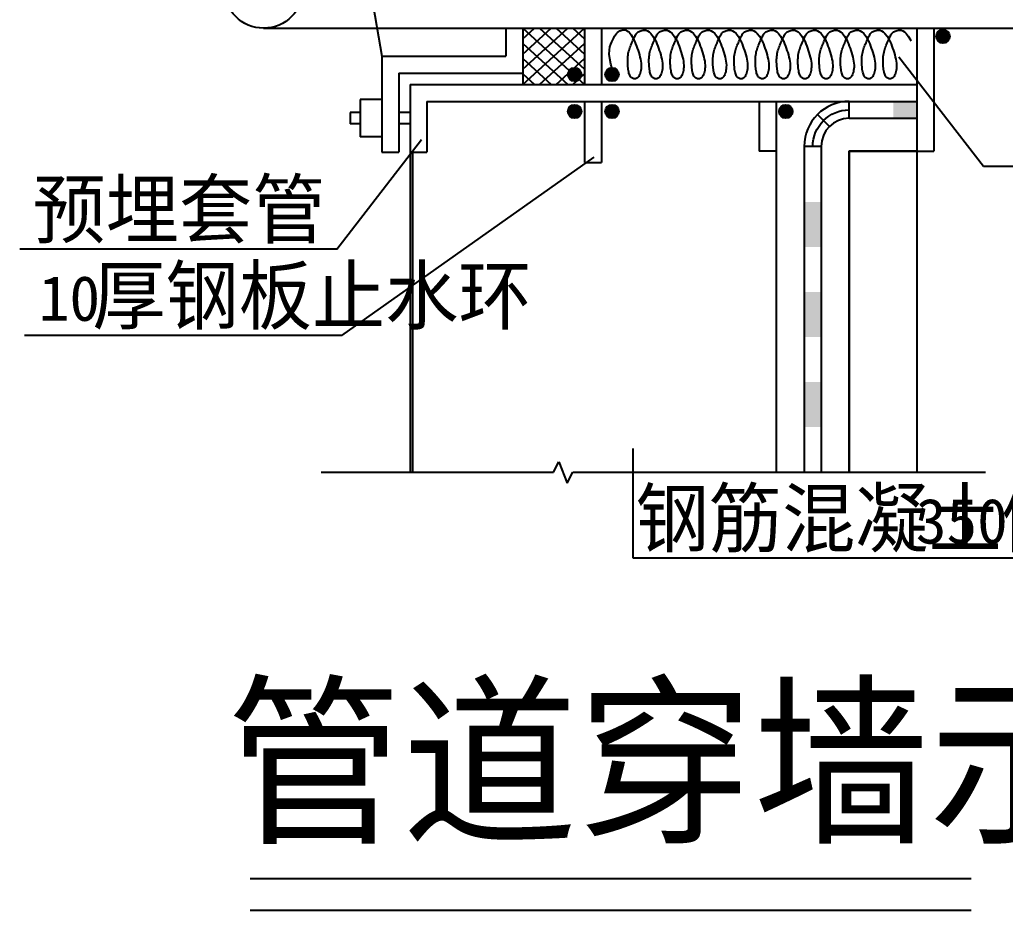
# Model space of a CAD drawing. Header units: metres. Extents: x 3353978 to 3369669, y 2252003 to 2265270.
# Drawn here: x 3354995 to 3363746, y 2252003 to 2259911 of the extents above; entities that cross this region are included whole.
import ezdxf

# ---------------------------------------------------------------- set-up
doc = ezdxf.new("R2010")
doc.units = ezdxf.units.M

msp = doc.modelspace()

# ---------------------------------------------------------------- linework, layer by layer
for p, q in [((3357713.8, 2262486.06), (3358210.58, 2259586.36)), ((3357160.58, 2259836.36), (3364260.58, 2259836.36)), ((3357160.58, 2259836.36), (3359460.58, 2259836.36)), ((3359310.58, 2259836.36), (3359310.58, 2259586.36)), ((3359460.58, 2259471.51), (3359861.92, 2259836.36)), ((3359460.58, 2259606.65), (3359713.26, 2259836.36)), ((3359460.58, 2259741.8), (3359564.6, 2259836.36)), ((3359460.58, 2259836.36), (3360010.58, 2259336.36)), ((3359460.58, 2259336.36), (3360010.58, 2259836.36)), ((3359460.58, 2259836.36), (3359460.58, 2259336.36)), ((3359609.24, 2259836.36), (3360010.58, 2259471.51)), ((3359757.9, 2259836.36), (3360010.58, 2259606.65)), ((3359906.57, 2259836.36), (3360010.58, 2259741.8)), ((3360010.58, 2259836.36), (3360010.58, 2259336.36)), ((3360160.58, 2259836.36), (3360160.58, 2259336.36)), ((3362960.58, 2259836.36), (3362960.58, 2255894.03)), ((3363110.58, 2259836.36), (3363110.58, 2258743.68)), ((3363131.78, 2259763.03), (3363251.96, 2259763.03)), ((3363131.78, 2259763.03), (3363131.78, 2259763.03)), ((3363131.99, 2259768.03), (3363251.75, 2259768.03)), ((3363132.62, 2259773.03), (3363251.12, 2259773.03)), ((3363133.69, 2259778.03), (3363250.06, 2259778.03)), ((3363135.21, 2259783.03), (3363248.53, 2259783.03)), ((3363137.23, 2259788.03), (3363246.51, 2259788.03)), ((3363139.81, 2259793.03), (3363243.94, 2259793.03)), ((3363143.03, 2259798.03), (3363240.72, 2259798.03)), ((3363147.03, 2259803.03), (3363236.71, 2259803.03)), ((3363152.05, 2259808.03), (3363231.69, 2259808.03)), ((3363158.55, 2259813.03), (3363225.2, 2259813.03)), ((3363167.67, 2259818.03), (3363216.07, 2259818.03)), ((3359460.58, 2259701.21), (3359861.92, 2259336.36)), ((3359609.24, 2259336.36), (3360010.58, 2259701.21)), ((3363131.99, 2259758.03), (3363251.75, 2259758.03)), ((3363132.62, 2259753.03), (3363251.12, 2259753.03)), ((3363133.69, 2259748.03), (3363250.06, 2259748.03)), ((3363135.21, 2259743.03), (3363248.53, 2259743.03)), ((3363137.23, 2259738.03), (3363246.51, 2259738.03)), ((3363139.81, 2259733.03), (3363243.94, 2259733.03)), ((3363143.03, 2259728.03), (3363240.72, 2259728.03)), ((3363147.03, 2259723.03), (3363236.71, 2259723.03)), ((3363152.05, 2259718.03), (3363231.69, 2259718.03)), ((3363158.55, 2259713.03), (3363225.2, 2259713.03)), ((3363167.67, 2259708.03), (3363216.07, 2259708.03)), ((3358210.58, 2259586.36), (3359310.58, 2259586.36)), ((3358210.58, 2259586.36), (3358210.58, 2258736.36)), ((3359460.58, 2259566.07), (3359713.26, 2259336.36)), ((3359757.9, 2259336.36), (3360010.58, 2259566.07)), ((3363552.15, 2258606.77), (3362801.12, 2259580.21)), ((3358360.58, 2259436.36), (3359460.58, 2259436.36)), ((3358360.58, 2259436.36), (3358360.58, 2258736.36)), ((3359460.58, 2259430.92), (3359564.6, 2259336.36)), ((3359861.24, 2259425.1), (3359981.42, 2259425.1)), ((3359861.24, 2259425.1), (3359861.24, 2259425.1)), ((3359861.45, 2259430.1), (3359981.21, 2259430.1)), ((3359861.45, 2259420.1), (3359981.21, 2259420.1)), ((3359862.08, 2259435.1), (3359980.58, 2259435.1)), ((3359862.08, 2259415.1), (3359980.58, 2259415.1)), ((3359863.15, 2259440.1), (3359979.52, 2259440.1)), ((3359864.67, 2259445.1), (3359977.99, 2259445.1)), ((3359866.69, 2259450.1), (3359975.97, 2259450.1)), ((3359869.27, 2259455.1), (3359973.39, 2259455.1)), ((3359872.49, 2259460.1), (3359970.17, 2259460.1)), ((3359876.49, 2259465.1), (3359966.17, 2259465.1)), ((3359881.51, 2259470.1), (3359961.15, 2259470.1)), ((3359888.01, 2259475.1), (3359954.66, 2259475.1)), ((3359897.13, 2259480.1), (3359945.53, 2259480.1)), ((3359906.57, 2259336.36), (3360010.58, 2259430.92)), ((3360194.13, 2259425.1), (3360194.13, 2259425.1)), ((3360194.13, 2259425.1), (3360314.3, 2259425.1)), ((3360194.34, 2259430.1), (3360314.09, 2259430.1)), ((3360194.34, 2259420.1), (3360314.09, 2259420.1)), ((3360194.96, 2259435.1), (3360313.46, 2259435.1)), ((3360194.96, 2259415.1), (3360313.46, 2259415.1)), ((3360196.03, 2259440.1), (3360312.4, 2259440.1)), ((3360197.55, 2259445.1), (3360310.88, 2259445.1)), ((3360199.57, 2259450.1), (3360308.86, 2259450.1)), ((3360202.15, 2259455.1), (3360306.28, 2259455.1)), ((3360205.37, 2259460.1), (3360303.06, 2259460.1)), ((3360209.38, 2259465.1), (3360299.05, 2259465.1)), ((3360214.4, 2259470.1), (3360294.03, 2259470.1)), ((3360220.89, 2259475.1), (3360287.54, 2259475.1)), ((3360230.02, 2259480.1), (3360278.41, 2259480.1)), ((3358460.58, 2259336.36), (3362960.58, 2259336.36)), ((3358460.58, 2259336.36), (3358460.58, 2255894.03)), ((3359863.15, 2259410.1), (3359979.52, 2259410.1)), ((3359864.67, 2259405.1), (3359977.99, 2259405.1)), ((3359866.69, 2259400.1), (3359975.97, 2259400.1)), ((3359869.27, 2259395.1), (3359973.39, 2259395.1)), ((3359872.49, 2259390.1), (3359970.17, 2259390.1)), ((3359876.49, 2259385.1), (3359966.17, 2259385.1)), ((3359881.51, 2259380.1), (3359961.15, 2259380.1)), ((3359888.01, 2259375.1), (3359954.66, 2259375.1)), ((3359897.13, 2259370.1), (3359945.53, 2259370.1)), ((3360196.03, 2259410.1), (3360312.4, 2259410.1)), ((3360197.55, 2259405.1), (3360310.88, 2259405.1)), ((3360199.57, 2259400.1), (3360308.86, 2259400.1)), ((3360202.15, 2259395.1), (3360306.28, 2259395.1)), ((3360205.37, 2259390.1), (3360303.06, 2259390.1)), ((3360209.38, 2259385.1), (3360299.05, 2259385.1)), ((3360214.4, 2259380.1), (3360294.03, 2259380.1)), ((3360220.89, 2259375.1), (3360287.54, 2259375.1)), ((3360230.02, 2259370.1), (3360278.41, 2259370.1)), ((3358210.58, 2259202.45), (3358018.66, 2259202.45)), ((3358018.66, 2259202.45), (3358018.66, 2258870.27)), ((3358610.58, 2259186.36), (3362960.58, 2259186.36)), ((3358610.58, 2259186.36), (3358610.58, 2258736.36)), ((3359897.13, 2259151.87), (3359945.53, 2259151.87)), ((3360010.58, 2259186.36), (3360010.58, 2258642.43)), ((3360160.58, 2259186.36), (3360160.58, 2258642.43)), ((3360230.02, 2259151.87), (3360278.41, 2259151.87)), ((3361560.58, 2259186.36), (3361560.58, 2258743.68)), ((3361710.58, 2259186.36), (3361710.58, 2255894.03)), ((3361773.14, 2259151.87), (3361821.54, 2259151.87)), ((3362360.58, 2259036.36), (3362360.58, 2259186.36)), ((3362360.58, 2259186.36), (3362960.58, 2259186.36)), ((3358018.66, 2259086.36), (3357927.75, 2259086.36)), ((3357927.75, 2259086.36), (3357927.75, 2258986.36)), ((3358460.58, 2259086.36), (3358360.58, 2259086.36)), ((3359861.24, 2259096.87), (3359861.24, 2259096.87)), ((3359861.24, 2259096.87), (3359981.42, 2259096.87)), ((3359861.45, 2259101.87), (3359981.21, 2259101.87)), ((3359861.45, 2259091.87), (3359981.21, 2259091.87)), ((3359862.08, 2259106.87), (3359980.58, 2259106.87)), ((3359862.08, 2259086.87), (3359980.58, 2259086.87)), ((3359863.15, 2259111.87), (3359979.52, 2259111.87)), ((3359863.15, 2259081.87), (3359979.52, 2259081.87)), ((3359864.67, 2259116.87), (3359977.99, 2259116.87)), ((3359864.67, 2259076.87), (3359977.99, 2259076.87)), ((3359866.69, 2259121.87), (3359975.97, 2259121.87)), ((3359866.69, 2259071.87), (3359975.97, 2259071.87)), ((3359869.27, 2259126.87), (3359973.39, 2259126.87)), ((3359869.27, 2259066.87), (3359973.39, 2259066.87)), ((3359872.49, 2259131.87), (3359970.17, 2259131.87)), ((3359876.49, 2259136.87), (3359966.17, 2259136.87)), ((3359881.51, 2259141.87), (3359961.15, 2259141.87)), ((3359888.01, 2259146.87), (3359954.66, 2259146.87)), ((3360194.13, 2259096.87), (3360314.3, 2259096.87)), ((3360194.13, 2259096.87), (3360194.13, 2259096.87)), ((3360194.34, 2259101.87), (3360314.09, 2259101.87)), ((3360194.34, 2259091.87), (3360314.09, 2259091.87)), ((3360194.96, 2259106.87), (3360313.46, 2259106.87)), ((3360194.96, 2259086.87), (3360313.46, 2259086.87)), ((3360196.03, 2259111.87), (3360312.4, 2259111.87)), ((3360196.03, 2259081.87), (3360312.4, 2259081.87)), ((3360197.55, 2259116.87), (3360310.88, 2259116.87)), ((3360197.55, 2259076.87), (3360310.88, 2259076.87)), ((3360199.57, 2259121.87), (3360308.86, 2259121.87)), ((3360199.57, 2259071.87), (3360308.86, 2259071.87)), ((3360202.15, 2259126.87), (3360306.28, 2259126.87)), ((3360202.15, 2259066.87), (3360306.28, 2259066.87)), ((3360205.37, 2259131.87), (3360303.06, 2259131.87)), ((3360209.38, 2259136.87), (3360299.05, 2259136.87)), ((3360214.4, 2259141.87), (3360294.03, 2259141.87)), ((3360220.89, 2259146.87), (3360287.54, 2259146.87)), ((3361737.25, 2259096.87), (3361737.25, 2259096.87)), ((3361737.25, 2259096.87), (3361857.43, 2259096.87)), ((3361737.46, 2259101.87), (3361857.22, 2259101.87)), ((3361737.46, 2259091.87), (3361857.22, 2259091.87)), ((3361738.09, 2259106.87), (3361856.59, 2259106.87)), ((3361738.09, 2259086.87), (3361856.59, 2259086.87)), ((3361739.16, 2259111.87), (3361855.53, 2259111.87)), ((3361739.16, 2259081.87), (3361855.53, 2259081.87)), ((3361740.68, 2259116.87), (3361854, 2259116.87)), ((3361740.68, 2259076.87), (3361854, 2259076.87)), ((3361742.7, 2259121.87), (3361851.98, 2259121.87)), ((3361742.7, 2259071.87), (3361851.98, 2259071.87)), ((3361745.28, 2259126.87), (3361849.4, 2259126.87)), ((3361745.28, 2259066.87), (3361849.4, 2259066.87)), ((3361748.5, 2259131.87), (3361846.18, 2259131.87)), ((3361752.5, 2259136.87), (3361842.18, 2259136.87)), ((3361757.52, 2259141.87), (3361837.16, 2259141.87)), ((3361764.02, 2259146.87), (3361830.67, 2259146.87)), ((3362183.81, 2258963.14), (3362077.74, 2259069.2)), ((3358018.66, 2258986.36), (3357927.75, 2258986.36)), ((3358460.58, 2258986.36), (3358360.58, 2258986.36)), ((3359872.49, 2259061.87), (3359970.17, 2259061.87)), ((3359876.49, 2259056.87), (3359966.17, 2259056.87)), ((3359881.51, 2259051.87), (3359961.15, 2259051.87)), ((3359888.01, 2259046.87), (3359954.66, 2259046.87)), ((3359897.13, 2259041.87), (3359945.53, 2259041.87)), ((3360205.37, 2259061.87), (3360303.06, 2259061.87)), ((3360209.38, 2259056.87), (3360299.05, 2259056.87)), ((3360214.4, 2259051.87), (3360294.03, 2259051.87)), ((3360220.89, 2259046.87), (3360287.54, 2259046.87)), ((3360230.02, 2259041.87), (3360278.41, 2259041.87)), ((3361748.5, 2259061.87), (3361846.18, 2259061.87)), ((3361752.5, 2259056.87), (3361842.18, 2259056.87)), ((3361757.52, 2259051.87), (3361837.16, 2259051.87)), ((3361764.02, 2259046.87), (3361830.67, 2259046.87)), ((3361773.14, 2259041.87), (3361821.54, 2259041.87)), ((3362360.58, 2259036.36), (3362960.58, 2259036.36)), ((3357811.52, 2257873.4), (3358562.55, 2258846.84)), ((3358210.58, 2258870.27), (3358018.66, 2258870.27)), ((3358210.58, 2258736.36), (3358360.58, 2258736.36)), ((3358460.58, 2258736.36), (3358610.58, 2258736.36)), ((3361710.58, 2258743.68), (3361560.58, 2258743.68)), ((3362110.58, 2258786.36), (3361960.58, 2258786.36)), ((3361960.58, 2258786.36), (3361960.58, 2255894.03)), ((3362110.58, 2258786.36), (3362110.58, 2255894.03)), ((3362960.58, 2258743.68), (3362360.58, 2258743.68)), ((3362360.58, 2258743.68), (3362360.58, 2255894.03)), ((3362960.58, 2258743.68), (3363110.58, 2258743.68)), ((3357853.58, 2257107.86), (3360094.06, 2258691.84)), ((3360010.58, 2258642.43), (3360160.58, 2258642.43)), ((3365512.77, 2258606.77), (3363552.15, 2258606.77)), ((3357811.52, 2257873.4), (3354994.54, 2257873.4)), ((3357853.58, 2257107.86), (3355036.6, 2257107.86)), ((3360441.93, 2255130.75), (3360442.03, 2256104.18)), ((3359732.94, 2255894.03), (3359781.42, 2255985.55)), ((3359781.42, 2255985.55), (3359854.6, 2255797.16)), ((3357670.74, 2255894.03), (3359732.94, 2255894.03)), ((3359854.6, 2255797.16), (3359906.66, 2255894.03)), ((3359906.66, 2255894.03), (3363568.82, 2255894.03)), ((3364112.64, 2255130.75), (3360441.93, 2255130.75))]:
    msp.add_line(p, q)
for points in [[(3360285.17, 2259388.71), (3360259.81, 2259457.93), (3360242.93, 2259516.52), (3360233.29, 2259565.72), (3360229.69, 2259606.76), (3360230.9, 2259640.88), (3360235.72, 2259669.31), (3360242.92, 2259693.29), (3360251.29, 2259714.05), (3360259.81, 2259732.64), (3360268.34, 2259749.31), (3360276.94, 2259764.1), (3360285.66, 2259777.07), (3360294.56, 2259788.27), (3360303.71, 2259797.75), (3360313.15, 2259805.57), (3360322.95, 2259811.77), (3360333.14, 2259816.39), (3360343.63, 2259819.38), (3360354.3, 2259820.69), (3360365.04, 2259820.23), (3360375.72, 2259817.96), (3360386.24, 2259813.8), (3360396.46, 2259807.68), (3360406.29, 2259799.55), (3360415.62, 2259789.39), (3360424.48, 2259777.35), (3360432.93, 2259763.64), (3360441.01, 2259748.48), (3360448.78, 2259732.06), (3360456.29, 2259714.61), (3360463.59, 2259696.32), (3360470.73, 2259677.41), (3360477.74, 2259658.07), (3360484.5, 2259638.48), (3360490.87, 2259618.78), (3360496.71, 2259599.13), (3360501.86, 2259579.69), (3360506.2, 2259560.61), (3360509.58, 2259542.05), (3360511.85, 2259524.18), (3360512.91, 2259507.11), (3360512.84, 2259490.95), (3360511.75, 2259475.75), (3360509.76, 2259461.58), (3360507, 2259448.5), (3360503.56, 2259436.58), (3360499.59, 2259425.88), (3360495.18, 2259416.47), (3360490.45, 2259408.39), (3360485.44, 2259401.62), (3360480.2, 2259396.09), (3360474.76, 2259391.76), (3360469.17, 2259388.58), (3360463.46, 2259386.49), (3360457.67, 2259385.44), (3360451.84, 2259385.38), (3360446.02, 2259386.26), (3360440.26, 2259388.08), (3360434.64, 2259390.84), (3360429.2, 2259394.54), (3360424.03, 2259399.17), (3360419.19, 2259404.74), (3360414.73, 2259411.25), (3360410.73, 2259418.69), (3360407.24, 2259427.06), (3360404.22, 2259436.28), (3360401.65, 2259446.29), (3360399.48, 2259457), (3360397.68, 2259468.33), (3360396.2, 2259480.21), (3360395.01, 2259492.56), (3360394.07, 2259505.3), (3360393.35, 2259518.35), (3360392.88, 2259531.64), (3360392.74, 2259545.08), (3360392.95, 2259558.6), (3360393.59, 2259572.12), (3360394.69, 2259585.56), (3360396.31, 2259598.85), (3360398.51, 2259611.9), (3360401.31, 2259624.65), (3360404.64, 2259637.12), (3360408.41, 2259649.33), (3360412.54, 2259661.31), (3360416.92, 2259673.08), (3360421.48, 2259684.66), (3360426.11, 2259696.09), (3360430.73, 2259707.39), (3360435.27, 2259718.56), (3360439.76, 2259729.53), (3360444.25, 2259740.18), (3360448.79, 2259750.42), (3360453.43, 2259760.13), (3360458.23, 2259769.23), (3360463.24, 2259777.59), (3360468.51, 2259785.12), (3360474.1, 2259791.74), (3360480.09, 2259797.49), (3360486.58, 2259802.43), (3360493.65, 2259806.63), (3360501.4, 2259810.16), (3360509.92, 2259813.07), (3360519.3, 2259815.43), (3360529.62, 2259817.32), (3360541, 2259818.53), (3360553.51, 2259817.81), (3360567.28, 2259813.65), (3360582.4, 2259804.55), (3360598.98, 2259789), (3360617.13, 2259765.48), (3360636.93, 2259732.49), (3360641.84, 2259722.49)], [(3360641.84, 2259722.49), (3360645.23, 2259714.61), (3360652.53, 2259696.32), (3360659.68, 2259677.41), (3360666.68, 2259658.07), (3360673.44, 2259638.48), (3360679.81, 2259618.78), (3360685.65, 2259599.13), (3360690.81, 2259579.69), (3360695.15, 2259560.61), (3360698.52, 2259542.05), (3360700.79, 2259524.18), (3360701.85, 2259507.11), (3360701.78, 2259490.95), (3360700.69, 2259475.75), (3360698.7, 2259461.58), (3360695.94, 2259448.5), (3360692.51, 2259436.58), (3360688.53, 2259425.88), (3360684.12, 2259416.47), (3360679.39, 2259408.39), (3360674.38, 2259401.62), (3360669.14, 2259396.09), (3360663.7, 2259391.76), (3360658.11, 2259388.58), (3360652.4, 2259386.49), (3360646.61, 2259385.44), (3360640.79, 2259385.38), (3360634.96, 2259386.26), (3360629.21, 2259388.08), (3360623.58, 2259390.84), (3360618.15, 2259394.54), (3360612.98, 2259399.17), (3360608.13, 2259404.74), (3360603.67, 2259411.25), (3360599.68, 2259418.69), (3360596.18, 2259427.06), (3360593.16, 2259436.28), (3360590.59, 2259446.29), (3360588.42, 2259457), (3360586.62, 2259468.33), (3360585.14, 2259480.21), (3360583.95, 2259492.56), (3360583.01, 2259505.3), (3360582.29, 2259518.35), (3360581.83, 2259531.64), (3360581.68, 2259545.08), (3360581.9, 2259558.6), (3360582.53, 2259572.12), (3360583.63, 2259585.56), (3360585.26, 2259598.85), (3360587.45, 2259611.9), (3360590.25, 2259624.65), (3360593.58, 2259637.12), (3360597.36, 2259649.33), (3360601.48, 2259661.31), (3360605.87, 2259673.08), (3360610.42, 2259684.66), (3360615.06, 2259696.09), (3360619.68, 2259707.39), (3360624.22, 2259718.56), (3360628.7, 2259729.53), (3360633.19, 2259740.18), (3360637.73, 2259750.42), (3360642.38, 2259760.13), (3360647.18, 2259769.23), (3360652.18, 2259777.59), (3360657.45, 2259785.12), (3360663.04, 2259791.74), (3360669.03, 2259797.49), (3360675.52, 2259802.43), (3360682.59, 2259806.63), (3360690.34, 2259810.16), (3360698.86, 2259813.07), (3360708.24, 2259815.43), (3360718.57, 2259817.32), (3360729.94, 2259818.53), (3360742.46, 2259817.81), (3360756.22, 2259813.65), (3360771.35, 2259804.55), (3360787.93, 2259789), (3360806.07, 2259765.48), (3360825.88, 2259732.49), (3360830.78, 2259722.49)], [(3360830.78, 2259722.49), (3360834.17, 2259714.61), (3360841.47, 2259696.32), (3360848.62, 2259677.41), (3360855.63, 2259658.07), (3360862.39, 2259638.48), (3360868.76, 2259618.78), (3360874.59, 2259599.13), (3360879.75, 2259579.69), (3360884.09, 2259560.61), (3360887.46, 2259542.05), (3360889.73, 2259524.18), (3360890.79, 2259507.11), (3360890.72, 2259490.95), (3360889.63, 2259475.75), (3360887.65, 2259461.58), (3360884.88, 2259448.5), (3360881.45, 2259436.58), (3360877.47, 2259425.88), (3360873.06, 2259416.47), (3360868.33, 2259408.39), (3360863.32, 2259401.62), (3360858.08, 2259396.09), (3360852.65, 2259391.76), (3360847.05, 2259388.58), (3360841.34, 2259386.49), (3360835.56, 2259385.44), (3360829.73, 2259385.38), (3360823.91, 2259386.26), (3360818.15, 2259388.08), (3360812.52, 2259390.84), (3360807.09, 2259394.54), (3360801.92, 2259399.17), (3360797.07, 2259404.74), (3360792.62, 2259411.25), (3360788.62, 2259418.69), (3360785.12, 2259427.06), (3360782.11, 2259436.28), (3360779.54, 2259446.29), (3360777.37, 2259457), (3360775.56, 2259468.33), (3360774.09, 2259480.21), (3360772.89, 2259492.56), (3360771.95, 2259505.3), (3360771.23, 2259518.35), (3360770.77, 2259531.64), (3360770.62, 2259545.08), (3360770.84, 2259558.6), (3360771.47, 2259572.12), (3360772.58, 2259585.56), (3360774.2, 2259598.85), (3360776.4, 2259611.9), (3360779.19, 2259624.65), (3360782.52, 2259637.12), (3360786.3, 2259649.33), (3360790.42, 2259661.31), (3360794.81, 2259673.08), (3360799.36, 2259684.66), (3360804, 2259696.09), (3360808.62, 2259707.39), (3360813.16, 2259718.56), (3360817.65, 2259729.53), (3360822.13, 2259740.18), (3360826.67, 2259750.42), (3360831.32, 2259760.13), (3360836.12, 2259769.23), (3360841.13, 2259777.59), (3360846.4, 2259785.12), (3360851.98, 2259791.74), (3360857.98, 2259797.49), (3360864.46, 2259802.43), (3360871.54, 2259806.63), (3360879.29, 2259810.16), (3360887.8, 2259813.07), (3360897.18, 2259815.43), (3360907.51, 2259817.32), (3360918.88, 2259818.53), (3360931.4, 2259817.81), (3360945.17, 2259813.65), (3360960.29, 2259804.55), (3360976.87, 2259789), (3360995.01, 2259765.48), (3361014.82, 2259732.49), (3361019.72, 2259722.49)], [(3361019.72, 2259722.49), (3361023.12, 2259714.61), (3361030.42, 2259696.32), (3361037.56, 2259677.41), (3361044.57, 2259658.07), (3361051.33, 2259638.48), (3361057.7, 2259618.78), (3361063.53, 2259599.13), (3361068.69, 2259579.69), (3361073.03, 2259560.61), (3361076.41, 2259542.05), (3361078.67, 2259524.18), (3361079.73, 2259507.11), (3361079.66, 2259490.95), (3361078.58, 2259475.75), (3361076.59, 2259461.58), (3361073.82, 2259448.5), (3361070.39, 2259436.58), (3361066.41, 2259425.88), (3361062.01, 2259416.47), (3361057.27, 2259408.39), (3361052.27, 2259401.62), (3361047.03, 2259396.09), (3361041.59, 2259391.76), (3361036, 2259388.58), (3361030.29, 2259386.49), (3361024.5, 2259385.44), (3361018.67, 2259385.38), (3361012.85, 2259386.26), (3361007.09, 2259388.08), (3361001.47, 2259390.84), (3360996.03, 2259394.54), (3360990.86, 2259399.17), (3360986.02, 2259404.74), (3360981.56, 2259411.25), (3360977.56, 2259418.69), (3360974.06, 2259427.06), (3360971.05, 2259436.28), (3360968.48, 2259446.29), (3360966.31, 2259457), (3360964.51, 2259468.33), (3360963.03, 2259480.21), (3360961.84, 2259492.56), (3360960.89, 2259505.3), (3360960.17, 2259518.35), (3360959.71, 2259531.64), (3360959.57, 2259545.08), (3360959.78, 2259558.6), (3360960.42, 2259572.12), (3360961.52, 2259585.56), (3360963.14, 2259598.85), (3360965.34, 2259611.9), (3360968.14, 2259624.65), (3360971.47, 2259637.12), (3360975.24, 2259649.33), (3360979.37, 2259661.31), (3360983.75, 2259673.08), (3360988.31, 2259684.66), (3360992.94, 2259696.09), (3360997.56, 2259707.39), (3361002.1, 2259718.56), (3361006.59, 2259729.53), (3361011.08, 2259740.18), (3361015.62, 2259750.42), (3361020.26, 2259760.13), (3361025.06, 2259769.23), (3361030.07, 2259777.59), (3361035.34, 2259785.12), (3361040.93, 2259791.74), (3361046.92, 2259797.49), (3361053.41, 2259802.43), (3361060.48, 2259806.63), (3361068.23, 2259810.16), (3361076.75, 2259813.07), (3361086.12, 2259815.43), (3361096.45, 2259817.32), (3361107.82, 2259818.53), (3361120.34, 2259817.81), (3361134.11, 2259813.65), (3361149.23, 2259804.55), (3361165.81, 2259789), (3361183.95, 2259765.48), (3361203.76, 2259732.49), (3361208.67, 2259722.49)], [(3361208.67, 2259722.49), (3361212.06, 2259714.61), (3361219.36, 2259696.32), (3361226.5, 2259677.41), (3361233.51, 2259658.07), (3361240.27, 2259638.48), (3361246.64, 2259618.78), (3361252.48, 2259599.13), (3361257.64, 2259579.69), (3361261.97, 2259560.61), (3361265.35, 2259542.05), (3361267.62, 2259524.18), (3361268.68, 2259507.11), (3361268.61, 2259490.95), (3361267.52, 2259475.75), (3361265.53, 2259461.58), (3361262.77, 2259448.5), (3361259.33, 2259436.58), (3361255.36, 2259425.88), (3361250.95, 2259416.47), (3361246.22, 2259408.39), (3361241.21, 2259401.62), (3361235.97, 2259396.09), (3361230.53, 2259391.76), (3361224.94, 2259388.58), (3361219.23, 2259386.49), (3361213.44, 2259385.44), (3361207.62, 2259385.38), (3361201.79, 2259386.26), (3361196.04, 2259388.08), (3361190.41, 2259390.84), (3361184.98, 2259394.54), (3361179.8, 2259399.17), (3361174.96, 2259404.74), (3361170.5, 2259411.25), (3361166.5, 2259418.69), (3361163.01, 2259427.06), (3361159.99, 2259436.28), (3361157.42, 2259446.29), (3361155.25, 2259457), (3361153.45, 2259468.33), (3361151.97, 2259480.21), (3361150.78, 2259492.56), (3361149.84, 2259505.3), (3361149.12, 2259518.35), (3361148.66, 2259531.64), (3361148.51, 2259545.08), (3361148.73, 2259558.6), (3361149.36, 2259572.12), (3361150.46, 2259585.56), (3361152.08, 2259598.85), (3361154.28, 2259611.9), (3361157.08, 2259624.65), (3361160.41, 2259637.12), (3361164.18, 2259649.33), (3361168.31, 2259661.31), (3361172.69, 2259673.08), (3361177.25, 2259684.66), (3361181.88, 2259696.09), (3361186.5, 2259707.39), (3361191.04, 2259718.56), (3361195.53, 2259729.53), (3361200.02, 2259740.18), (3361204.56, 2259750.42), (3361209.2, 2259760.13), (3361214, 2259769.23), (3361219.01, 2259777.59), (3361224.28, 2259785.12), (3361229.87, 2259791.74), (3361235.86, 2259797.49), (3361242.35, 2259802.43), (3361249.42, 2259806.63), (3361257.17, 2259810.16), (3361265.69, 2259813.07), (3361275.07, 2259815.43), (3361285.39, 2259817.32), (3361296.77, 2259818.53), (3361309.28, 2259817.81), (3361323.05, 2259813.65), (3361338.17, 2259804.55), (3361354.75, 2259789), (3361372.9, 2259765.48), (3361392.71, 2259732.49), (3361397.61, 2259722.49)], [(3361397.61, 2259722.49), (3361401, 2259714.61), (3361408.3, 2259696.32), (3361415.45, 2259677.41), (3361422.45, 2259658.07), (3361429.21, 2259638.48), (3361435.58, 2259618.78), (3361441.42, 2259599.13), (3361446.58, 2259579.69), (3361450.92, 2259560.61), (3361454.29, 2259542.05), (3361456.56, 2259524.18), (3361457.62, 2259507.11), (3361457.55, 2259490.95), (3361456.46, 2259475.75), (3361454.48, 2259461.58), (3361451.71, 2259448.5), (3361448.28, 2259436.58), (3361444.3, 2259425.88), (3361439.89, 2259416.47), (3361435.16, 2259408.39), (3361430.15, 2259401.62), (3361424.91, 2259396.09), (3361419.48, 2259391.76), (3361413.88, 2259388.58), (3361408.17, 2259386.49), (3361402.38, 2259385.44), (3361396.56, 2259385.38), (3361390.74, 2259386.26), (3361384.98, 2259388.08), (3361379.35, 2259390.84), (3361373.92, 2259394.54), (3361368.75, 2259399.17), (3361363.9, 2259404.74), (3361359.45, 2259411.25), (3361355.45, 2259418.69), (3361351.95, 2259427.06), (3361348.94, 2259436.28), (3361346.36, 2259446.29), (3361344.2, 2259457), (3361342.39, 2259468.33), (3361340.91, 2259480.21), (3361339.72, 2259492.56), (3361338.78, 2259505.3), (3361338.06, 2259518.35), (3361337.6, 2259531.64), (3361337.45, 2259545.08), (3361337.67, 2259558.6), (3361338.3, 2259572.12), (3361339.4, 2259585.56), (3361341.03, 2259598.85), (3361343.22, 2259611.9), (3361346.02, 2259624.65), (3361349.35, 2259637.12), (3361353.13, 2259649.33), (3361357.25, 2259661.31), (3361361.64, 2259673.08), (3361366.19, 2259684.66), (3361370.83, 2259696.09), (3361375.45, 2259707.39), (3361379.99, 2259718.56), (3361384.47, 2259729.53), (3361388.96, 2259740.18), (3361393.5, 2259750.42), (3361398.15, 2259760.13), (3361402.95, 2259769.23), (3361407.96, 2259777.59), (3361413.22, 2259785.12), (3361418.81, 2259791.74), (3361424.8, 2259797.49), (3361431.29, 2259802.43), (3361438.36, 2259806.63), (3361446.11, 2259810.16), (3361454.63, 2259813.07), (3361464.01, 2259815.43), (3361474.34, 2259817.32), (3361485.71, 2259818.53), (3361498.23, 2259817.81), (3361511.99, 2259813.65), (3361527.12, 2259804.55), (3361543.7, 2259789), (3361561.84, 2259765.48), (3361581.65, 2259732.49), (3361586.55, 2259722.49)], [(3361586.55, 2259722.49), (3361589.95, 2259714.61), (3361597.25, 2259696.32), (3361604.39, 2259677.41), (3361611.4, 2259658.07), (3361618.16, 2259638.48), (3361624.53, 2259618.78), (3361630.36, 2259599.13), (3361635.52, 2259579.69), (3361639.86, 2259560.61), (3361643.23, 2259542.05), (3361645.5, 2259524.18), (3361646.56, 2259507.11), (3361646.49, 2259490.95), (3361645.4, 2259475.75), (3361643.42, 2259461.58), (3361640.65, 2259448.5), (3361637.22, 2259436.58), (3361633.24, 2259425.88), (3361628.83, 2259416.47), (3361624.1, 2259408.39), (3361619.1, 2259401.62), (3361613.85, 2259396.09), (3361608.42, 2259391.76), (3361602.83, 2259388.58), (3361597.12, 2259386.49), (3361591.33, 2259385.44), (3361585.5, 2259385.38), (3361579.68, 2259386.26), (3361573.92, 2259388.08), (3361568.29, 2259390.84), (3361562.86, 2259394.54), (3361557.69, 2259399.17), (3361552.84, 2259404.74), (3361548.39, 2259411.25), (3361544.39, 2259418.69), (3361540.89, 2259427.06), (3361537.88, 2259436.28), (3361535.31, 2259446.29), (3361533.14, 2259457), (3361531.33, 2259468.33), (3361529.86, 2259480.21), (3361528.67, 2259492.56), (3361527.72, 2259505.3), (3361527, 2259518.35), (3361526.54, 2259531.64), (3361526.39, 2259545.08), (3361526.61, 2259558.6), (3361527.24, 2259572.12), (3361528.35, 2259585.56), (3361529.97, 2259598.85), (3361532.17, 2259611.9), (3361534.96, 2259624.65), (3361538.29, 2259637.12), (3361542.07, 2259649.33), (3361546.19, 2259661.31), (3361550.58, 2259673.08), (3361555.14, 2259684.66), (3361559.77, 2259696.09), (3361564.39, 2259707.39), (3361568.93, 2259718.56), (3361573.42, 2259729.53), (3361577.9, 2259740.18), (3361582.44, 2259750.42), (3361587.09, 2259760.13), (3361591.89, 2259769.23), (3361596.9, 2259777.59), (3361602.17, 2259785.12), (3361607.76, 2259791.74), (3361613.75, 2259797.49), (3361620.23, 2259802.43), (3361627.31, 2259806.63), (3361635.06, 2259810.16), (3361643.57, 2259813.07), (3361652.95, 2259815.43), (3361663.28, 2259817.32), (3361674.65, 2259818.53), (3361687.17, 2259817.81), (3361700.94, 2259813.65), (3361716.06, 2259804.55), (3361732.64, 2259789), (3361750.78, 2259765.48), (3361770.59, 2259732.49), (3361775.5, 2259722.49)], [(3361775.5, 2259722.49), (3361778.89, 2259714.61), (3361786.19, 2259696.32), (3361793.33, 2259677.41), (3361800.34, 2259658.07), (3361807.1, 2259638.48), (3361813.47, 2259618.78), (3361819.31, 2259599.13), (3361824.46, 2259579.69), (3361828.8, 2259560.61), (3361832.18, 2259542.05), (3361834.44, 2259524.18), (3361835.51, 2259507.11), (3361835.43, 2259490.95), (3361834.35, 2259475.75), (3361832.36, 2259461.58), (3361829.59, 2259448.5), (3361826.16, 2259436.58), (3361822.19, 2259425.88), (3361817.78, 2259416.47), (3361813.04, 2259408.39), (3361808.04, 2259401.62), (3361802.8, 2259396.09), (3361797.36, 2259391.76), (3361791.77, 2259388.58), (3361786.06, 2259386.49), (3361780.27, 2259385.44), (3361774.44, 2259385.38), (3361768.62, 2259386.26), (3361762.86, 2259388.08), (3361757.24, 2259390.84), (3361751.8, 2259394.54), (3361746.63, 2259399.17), (3361741.79, 2259404.74), (3361737.33, 2259411.25), (3361733.33, 2259418.69), (3361729.84, 2259427.06), (3361726.82, 2259436.28), (3361724.25, 2259446.29), (3361722.08, 2259457), (3361720.28, 2259468.33), (3361718.8, 2259480.21), (3361717.61, 2259492.56), (3361716.66, 2259505.3), (3361715.94, 2259518.35), (3361715.48, 2259531.64), (3361715.34, 2259545.08), (3361715.55, 2259558.6), (3361716.19, 2259572.12), (3361717.29, 2259585.56), (3361718.91, 2259598.85), (3361721.11, 2259611.9), (3361723.91, 2259624.65), (3361727.24, 2259637.12), (3361731.01, 2259649.33), (3361735.14, 2259661.31), (3361739.52, 2259673.08), (3361744.08, 2259684.66), (3361748.71, 2259696.09), (3361753.33, 2259707.39), (3361757.87, 2259718.56), (3361762.36, 2259729.53), (3361766.85, 2259740.18), (3361771.39, 2259750.42), (3361776.03, 2259760.13), (3361780.83, 2259769.23), (3361785.84, 2259777.59), (3361791.11, 2259785.12), (3361796.7, 2259791.74), (3361802.69, 2259797.49), (3361809.18, 2259802.43), (3361816.25, 2259806.63), (3361824, 2259810.16), (3361832.52, 2259813.07), (3361841.89, 2259815.43), (3361852.22, 2259817.32), (3361863.59, 2259818.53), (3361876.11, 2259817.81), (3361889.88, 2259813.65), (3361905, 2259804.55), (3361921.58, 2259789), (3361939.72, 2259765.48), (3361959.53, 2259732.49), (3361964.44, 2259722.49)], [(3361964.44, 2259722.49), (3361967.83, 2259714.61), (3361975.13, 2259696.32), (3361982.28, 2259677.41), (3361989.28, 2259658.07), (3361996.04, 2259638.48), (3362002.41, 2259618.78), (3362008.25, 2259599.13), (3362013.41, 2259579.69), (3362017.74, 2259560.61), (3362021.12, 2259542.05), (3362023.39, 2259524.18), (3362024.45, 2259507.11), (3362024.38, 2259490.95), (3362023.29, 2259475.75), (3362021.3, 2259461.58), (3362018.54, 2259448.5), (3362015.11, 2259436.58), (3362011.13, 2259425.88), (3362006.72, 2259416.47), (3362001.99, 2259408.39), (3361996.98, 2259401.62), (3361991.74, 2259396.09), (3361986.3, 2259391.76), (3361980.71, 2259388.58), (3361975, 2259386.49), (3361969.21, 2259385.44), (3361963.39, 2259385.38), (3361957.56, 2259386.26), (3361951.81, 2259388.08), (3361946.18, 2259390.84), (3361940.75, 2259394.54), (3361935.57, 2259399.17), (3361930.73, 2259404.74), (3361926.27, 2259411.25), (3361922.27, 2259418.69), (3361918.78, 2259427.06), (3361915.76, 2259436.28), (3361913.19, 2259446.29), (3361911.02, 2259457), (3361909.22, 2259468.33), (3361907.74, 2259480.21), (3361906.55, 2259492.56), (3361905.61, 2259505.3), (3361904.89, 2259518.35), (3361904.43, 2259531.64), (3361904.28, 2259545.08), (3361904.5, 2259558.6), (3361905.13, 2259572.12), (3361906.23, 2259585.56), (3361907.86, 2259598.85), (3361910.05, 2259611.9), (3361912.85, 2259624.65), (3361916.18, 2259637.12), (3361919.95, 2259649.33), (3361924.08, 2259661.31), (3361928.47, 2259673.08), (3361933.02, 2259684.66), (3361937.65, 2259696.09), (3361942.27, 2259707.39), (3361946.81, 2259718.56), (3361951.3, 2259729.53), (3361955.79, 2259740.18), (3361960.33, 2259750.42), (3361964.97, 2259760.13), (3361969.77, 2259769.23), (3361974.78, 2259777.59), (3361980.05, 2259785.12), (3361985.64, 2259791.74), (3361991.63, 2259797.49), (3361998.12, 2259802.43), (3362005.19, 2259806.63), (3362012.94, 2259810.16), (3362021.46, 2259813.07), (3362030.84, 2259815.43), (3362041.17, 2259817.32), (3362052.54, 2259818.53), (3362065.05, 2259817.81), (3362078.82, 2259813.65), (3362093.94, 2259804.55), (3362110.52, 2259789), (3362128.67, 2259765.48), (3362148.48, 2259732.49), (3362153.38, 2259722.49)], [(3362153.38, 2259722.49), (3362156.77, 2259714.61), (3362164.07, 2259696.32), (3362171.22, 2259677.41), (3362178.23, 2259658.07), (3362184.99, 2259638.48), (3362191.35, 2259618.78), (3362197.19, 2259599.13), (3362202.35, 2259579.69), (3362206.69, 2259560.61), (3362210.06, 2259542.05), (3362212.33, 2259524.18), (3362213.39, 2259507.11), (3362213.32, 2259490.95), (3362212.23, 2259475.75), (3362210.25, 2259461.58), (3362207.48, 2259448.5), (3362204.05, 2259436.58), (3362200.07, 2259425.88), (3362195.66, 2259416.47), (3362190.93, 2259408.39), (3362185.92, 2259401.62), (3362180.68, 2259396.09), (3362175.25, 2259391.76), (3362169.65, 2259388.58), (3362163.94, 2259386.49), (3362158.16, 2259385.44), (3362152.33, 2259385.38), (3362146.51, 2259386.26), (3362140.75, 2259388.08), (3362135.12, 2259390.84), (3362129.69, 2259394.54), (3362124.52, 2259399.17), (3362119.67, 2259404.74), (3362115.22, 2259411.25), (3362111.22, 2259418.69), (3362107.72, 2259427.06), (3362104.71, 2259436.28), (3362102.13, 2259446.29), (3362099.97, 2259457), (3362098.16, 2259468.33), (3362096.69, 2259480.21), (3362095.49, 2259492.56), (3362094.55, 2259505.3), (3362093.83, 2259518.35), (3362093.37, 2259531.64), (3362093.22, 2259545.08), (3362093.44, 2259558.6), (3362094.07, 2259572.12), (3362095.17, 2259585.56), (3362096.8, 2259598.85), (3362098.99, 2259611.9), (3362101.79, 2259624.65), (3362105.12, 2259637.12), (3362108.9, 2259649.33), (3362113.02, 2259661.31), (3362117.41, 2259673.08), (3362121.96, 2259684.66), (3362126.6, 2259696.09), (3362131.22, 2259707.39), (3362135.76, 2259718.56), (3362140.25, 2259729.53), (3362144.73, 2259740.18), (3362149.27, 2259750.42), (3362153.92, 2259760.13), (3362158.72, 2259769.23), (3362163.73, 2259777.59), (3362169, 2259785.12), (3362174.58, 2259791.74), (3362180.58, 2259797.49), (3362187.06, 2259802.43), (3362194.14, 2259806.63), (3362201.88, 2259810.16), (3362210.4, 2259813.07), (3362219.78, 2259815.43), (3362230.11, 2259817.32), (3362241.48, 2259818.53), (3362254, 2259817.81), (3362267.77, 2259813.65), (3362282.89, 2259804.55), (3362299.47, 2259789), (3362317.61, 2259765.48), (3362337.42, 2259732.49), (3362342.32, 2259722.49)], [(3362342.32, 2259722.49), (3362345.72, 2259714.61), (3362353.02, 2259696.32), (3362360.16, 2259677.41), (3362367.17, 2259658.07), (3362373.93, 2259638.48), (3362380.3, 2259618.78), (3362386.13, 2259599.13), (3362391.29, 2259579.69), (3362395.63, 2259560.61), (3362399, 2259542.05), (3362401.27, 2259524.18), (3362402.33, 2259507.11), (3362402.26, 2259490.95), (3362401.17, 2259475.75), (3362399.19, 2259461.58), (3362396.42, 2259448.5), (3362392.99, 2259436.58), (3362389.01, 2259425.88), (3362384.61, 2259416.47), (3362379.87, 2259408.39), (3362374.87, 2259401.62), (3362369.62, 2259396.09), (3362364.19, 2259391.76), (3362358.6, 2259388.58), (3362352.89, 2259386.49), (3362347.1, 2259385.44), (3362341.27, 2259385.38), (3362335.45, 2259386.26), (3362329.69, 2259388.08), (3362324.06, 2259390.84), (3362318.63, 2259394.54), (3362313.46, 2259399.17), (3362308.61, 2259404.74), (3362304.16, 2259411.25), (3362300.16, 2259418.69), (3362296.66, 2259427.06), (3362293.65, 2259436.28), (3362291.08, 2259446.29), (3362288.91, 2259457), (3362287.11, 2259468.33), (3362285.63, 2259480.21), (3362284.44, 2259492.56), (3362283.49, 2259505.3), (3362282.77, 2259518.35), (3362282.31, 2259531.64), (3362282.16, 2259545.08), (3362282.38, 2259558.6), (3362283.02, 2259572.12), (3362284.12, 2259585.56), (3362285.74, 2259598.85), (3362287.94, 2259611.9), (3362290.73, 2259624.65), (3362294.07, 2259637.12), (3362297.84, 2259649.33), (3362301.97, 2259661.31), (3362306.35, 2259673.08), (3362310.91, 2259684.66), (3362315.54, 2259696.09), (3362320.16, 2259707.39), (3362324.7, 2259718.56), (3362329.19, 2259729.53), (3362333.68, 2259740.18), (3362338.22, 2259750.42), (3362342.86, 2259760.13), (3362347.66, 2259769.23), (3362352.67, 2259777.59), (3362357.94, 2259785.12), (3362363.53, 2259791.74), (3362369.52, 2259797.49), (3362376.01, 2259802.43), (3362383.08, 2259806.63), (3362390.83, 2259810.16), (3362399.35, 2259813.07), (3362408.72, 2259815.43), (3362419.05, 2259817.32), (3362430.42, 2259818.53), (3362442.94, 2259817.81), (3362456.71, 2259813.65), (3362471.83, 2259804.55), (3362488.41, 2259789), (3362506.55, 2259765.48), (3362526.36, 2259732.49), (3362531.27, 2259722.49)], [(3362531.27, 2259722.49), (3362534.66, 2259714.61), (3362541.96, 2259696.32), (3362549.1, 2259677.41), (3362556.11, 2259658.07), (3362562.87, 2259638.48), (3362569.24, 2259618.78), (3362575.08, 2259599.13), (3362580.23, 2259579.69), (3362584.57, 2259560.61), (3362587.95, 2259542.05), (3362590.22, 2259524.18), (3362591.28, 2259507.11), (3362591.2, 2259490.95), (3362590.12, 2259475.75), (3362588.13, 2259461.58), (3362585.36, 2259448.5), (3362581.93, 2259436.58), (3362577.96, 2259425.88), (3362573.55, 2259416.47), (3362568.82, 2259408.39), (3362563.81, 2259401.62), (3362558.57, 2259396.09), (3362553.13, 2259391.76), (3362547.54, 2259388.58), (3362541.83, 2259386.49), (3362536.04, 2259385.44), (3362530.21, 2259385.38), (3362524.39, 2259386.26), (3362518.63, 2259388.08), (3362513.01, 2259390.84), (3362507.57, 2259394.54), (3362502.4, 2259399.17), (3362497.56, 2259404.74), (3362493.1, 2259411.25), (3362489.1, 2259418.69), (3362485.61, 2259427.06), (3362482.59, 2259436.28), (3362480.02, 2259446.29), (3362477.85, 2259457), (3362476.05, 2259468.33), (3362474.57, 2259480.21), (3362473.38, 2259492.56), (3362472.44, 2259505.3), (3362471.71, 2259518.35), (3362471.25, 2259531.64), (3362471.11, 2259545.08), (3362471.32, 2259558.6), (3362471.96, 2259572.12), (3362473.06, 2259585.56), (3362474.68, 2259598.85), (3362476.88, 2259611.9), (3362479.68, 2259624.65), (3362483.01, 2259637.12), (3362486.78, 2259649.33), (3362490.91, 2259661.31), (3362495.29, 2259673.08), (3362499.85, 2259684.66), (3362504.48, 2259696.09), (3362509.1, 2259707.39), (3362513.64, 2259718.56), (3362518.13, 2259729.53), (3362522.62, 2259740.18), (3362527.16, 2259750.42), (3362531.8, 2259760.13), (3362536.6, 2259769.23), (3362541.61, 2259777.59), (3362546.88, 2259785.12), (3362552.47, 2259791.74), (3362558.46, 2259797.49), (3362564.95, 2259802.43), (3362572.02, 2259806.63), (3362579.77, 2259810.16), (3362588.29, 2259813.07), (3362597.67, 2259815.43), (3362607.99, 2259817.32), (3362619.37, 2259818.53), (3362631.88, 2259817.81), (3362645.65, 2259813.65), (3362660.77, 2259804.55), (3362677.35, 2259789), (3362695.5, 2259765.48), (3362715.3, 2259732.49), (3362720.21, 2259722.49)], [(3362720.21, 2259722.49), (3362723.6, 2259714.61), (3362730.9, 2259696.32), (3362738.05, 2259677.41), (3362745.05, 2259658.07), (3362751.81, 2259638.48), (3362758.18, 2259618.78), (3362764.02, 2259599.13), (3362769.18, 2259579.69), (3362773.52, 2259560.61), (3362776.89, 2259542.05), (3362779.16, 2259524.18), (3362780.22, 2259507.11), (3362780.15, 2259490.95), (3362779.06, 2259475.75), (3362777.07, 2259461.58), (3362774.31, 2259448.5), (3362770.88, 2259436.58), (3362766.9, 2259425.88), (3362762.49, 2259416.47), (3362757.76, 2259408.39), (3362752.75, 2259401.62), (3362747.51, 2259396.09), (3362742.07, 2259391.76), (3362736.48, 2259388.58), (3362730.77, 2259386.49), (3362724.98, 2259385.44), (3362719.16, 2259385.38), (3362713.33, 2259386.26), (3362707.58, 2259388.08), (3362701.95, 2259390.84), (3362696.52, 2259394.54), (3362691.35, 2259399.17), (3362686.5, 2259404.74), (3362682.04, 2259411.25), (3362678.04, 2259418.69), (3362674.55, 2259427.06), (3362671.53, 2259436.28), (3362668.96, 2259446.29), (3362666.79, 2259457), (3362664.99, 2259468.33), (3362663.51, 2259480.21), (3362662.32, 2259492.56), (3362661.38, 2259505.3), (3362660.66, 2259518.35), (3362660.2, 2259531.64), (3362660.05, 2259545.08), (3362660.27, 2259558.6), (3362660.9, 2259572.12), (3362662, 2259585.56), (3362663.63, 2259598.85), (3362665.82, 2259611.9), (3362668.62, 2259624.65), (3362671.95, 2259637.12), (3362675.72, 2259649.33), (3362679.85, 2259661.31), (3362684.24, 2259673.08), (3362688.79, 2259684.66), (3362693.42, 2259696.09), (3362698.05, 2259707.39), (3362702.59, 2259718.56), (3362707.07, 2259729.53), (3362711.56, 2259740.18), (3362716.1, 2259750.42), (3362720.75, 2259760.13), (3362725.55, 2259769.23), (3362730.55, 2259777.59), (3362735.82, 2259785.12), (3362741.41, 2259791.74), (3362747.4, 2259797.49), (3362753.89, 2259802.43), (3362760.96, 2259806.63), (3362768.71, 2259810.16), (3362777.23, 2259813.07), (3362786.61, 2259815.43), (3362796.94, 2259817.32), (3362808.31, 2259818.53), (3362820.83, 2259817.81), (3362834.59, 2259813.65), (3362849.72, 2259804.55), (3362866.3, 2259789), (3362884.44, 2259765.48), (3362904.25, 2259732.49), (3362909.15, 2259722.49)], [(3358485.68, 2255894.03), (3358485.68, 2258736.36)], [(3361710.58, 2258743.68), (3361710.58, 2255894.03)], [(3362360.58, 2255894.03), (3362360.58, 2258743.68), (3362960.58, 2258743.68), (3362960.58, 2255894.03)], [(3357039.84, 2252284.48), (3363442.74, 2252284.48)], [(3357039.84, 2252003.36), (3363442.74, 2252003.36)]]:
    msp.add_lwpolyline(points)
msp.add_lwpolyline([(3362035.58, 2258786.36, -0.41), (3362360.58, 2259111.36)], format="xyb")
for centre, radius in [((3357160.58, 2260186.36), 350), ((3363191.87, 2259763.03), 60.09), ((3359921.33, 2259425.1), 60.09), ((3360254.21, 2259425.1), 60.09), ((3359921.33, 2259096.87), 60.09), ((3360254.21, 2259096.87), 60.09), ((3361797.34, 2259096.87), 60.09)]:
    msp.add_circle(centre, radius)
for radius in [400, 250]:
    msp.add_arc((3362360.58, 2258786.36), radius, 90, 180)
for points in [[(3362750.71, 2259186.36), (3362750.71, 2259036.36), (3362960.58, 2259186.36), (3362960.58, 2259036.36)], [(3361960.58, 2257894.03), (3362110.58, 2257894.03), (3361960.58, 2258294.03), (3362110.58, 2258294.03)], [(3361960.58, 2257094.03), (3362110.58, 2257094.03), (3361960.58, 2257494.03), (3362110.58, 2257494.03)], [(3361960.58, 2256294.03), (3362110.58, 2256294.03), (3361960.58, 2256694.03), (3362110.58, 2256694.03)]]:
    msp.add_solid(points)

# ---------------------------------------------------------------- texts
for s, height, p in [('预埋套管', 500, (3355108.89, 2257978.4)), ('厚钢板止水环', 500, (3355639.41, 2257212.86)), ('10', 400, (3355164.18, 2257237.62)), ('钢筋混凝土侧壁', 500, (3360462.9, 2255235.09)), ('350', 400, (3362951.46, 2255259.84)), ('管道穿墙示意图', 1200, (3356828.45, 2252723.37))]:
    msp.add_text(s, height=height).set_placement(p)

doc.saveas('drawing.dxf')
